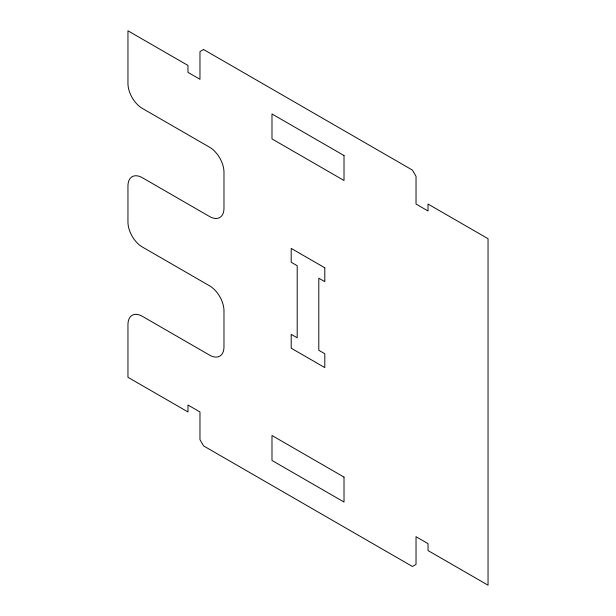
<?xml version="1.0" encoding="UTF-8"?>
<svg xmlns="http://www.w3.org/2000/svg" width="616" height="616" viewBox="0 0 616 616"><rect width="100%" height="100%" fill="white"/><g stroke="black" fill="none" stroke-linecap="round" stroke-linejoin="round"><path stroke-width="0.92" d="M203.573 49.511L199.969 51.59L199.969 79.31L187.972 72.38L187.972 65.45L127.951 30.8L127.951 83.468A20.366 11.758 60 0 0 142.358 108.416L209.571 147.224A20.366 11.758 60 0 1 223.978 172.172L223.978 208.208A20.366 11.758 60 0 1 209.571 216.524L142.358 177.716A20.366 11.758 60 0 0 127.951 186.032L127.951 222.068A20.366 11.758 60 0 0 142.358 247.016L209.571 285.824A20.366 11.758 60 0 1 223.978 310.772L223.978 346.808A20.366 11.758 60 0 1 209.571 355.124L142.358 316.316A20.366 11.758 60 0 0 127.951 324.632L127.951 377.3L187.972 411.95L187.972 405.02L199.969 411.95L199.969 439.67L203.573 445.907L412.427 566.489L416.031 564.41L416.031 536.69L428.028 543.62L428.028 550.55L488.049 585.2L488.049 238.7L428.028 204.05L428.028 210.98L416.031 204.05L416.031 176.33L412.427 170.093L203.573 49.511M344.013 155.54L271.987 113.96L271.987 138.908L344.013 180.488L344.013 155.54M324.801 267.806L291.199 248.402L291.199 262.262L297.197 265.727L297.197 337.799L291.199 334.334L291.199 348.194L324.801 367.598L324.801 353.738L318.803 350.273L318.803 278.201L324.801 281.666L324.801 267.806M344.013 477.092L271.987 435.512L271.987 460.46L344.013 502.04L344.013 477.092"/></g></svg>
